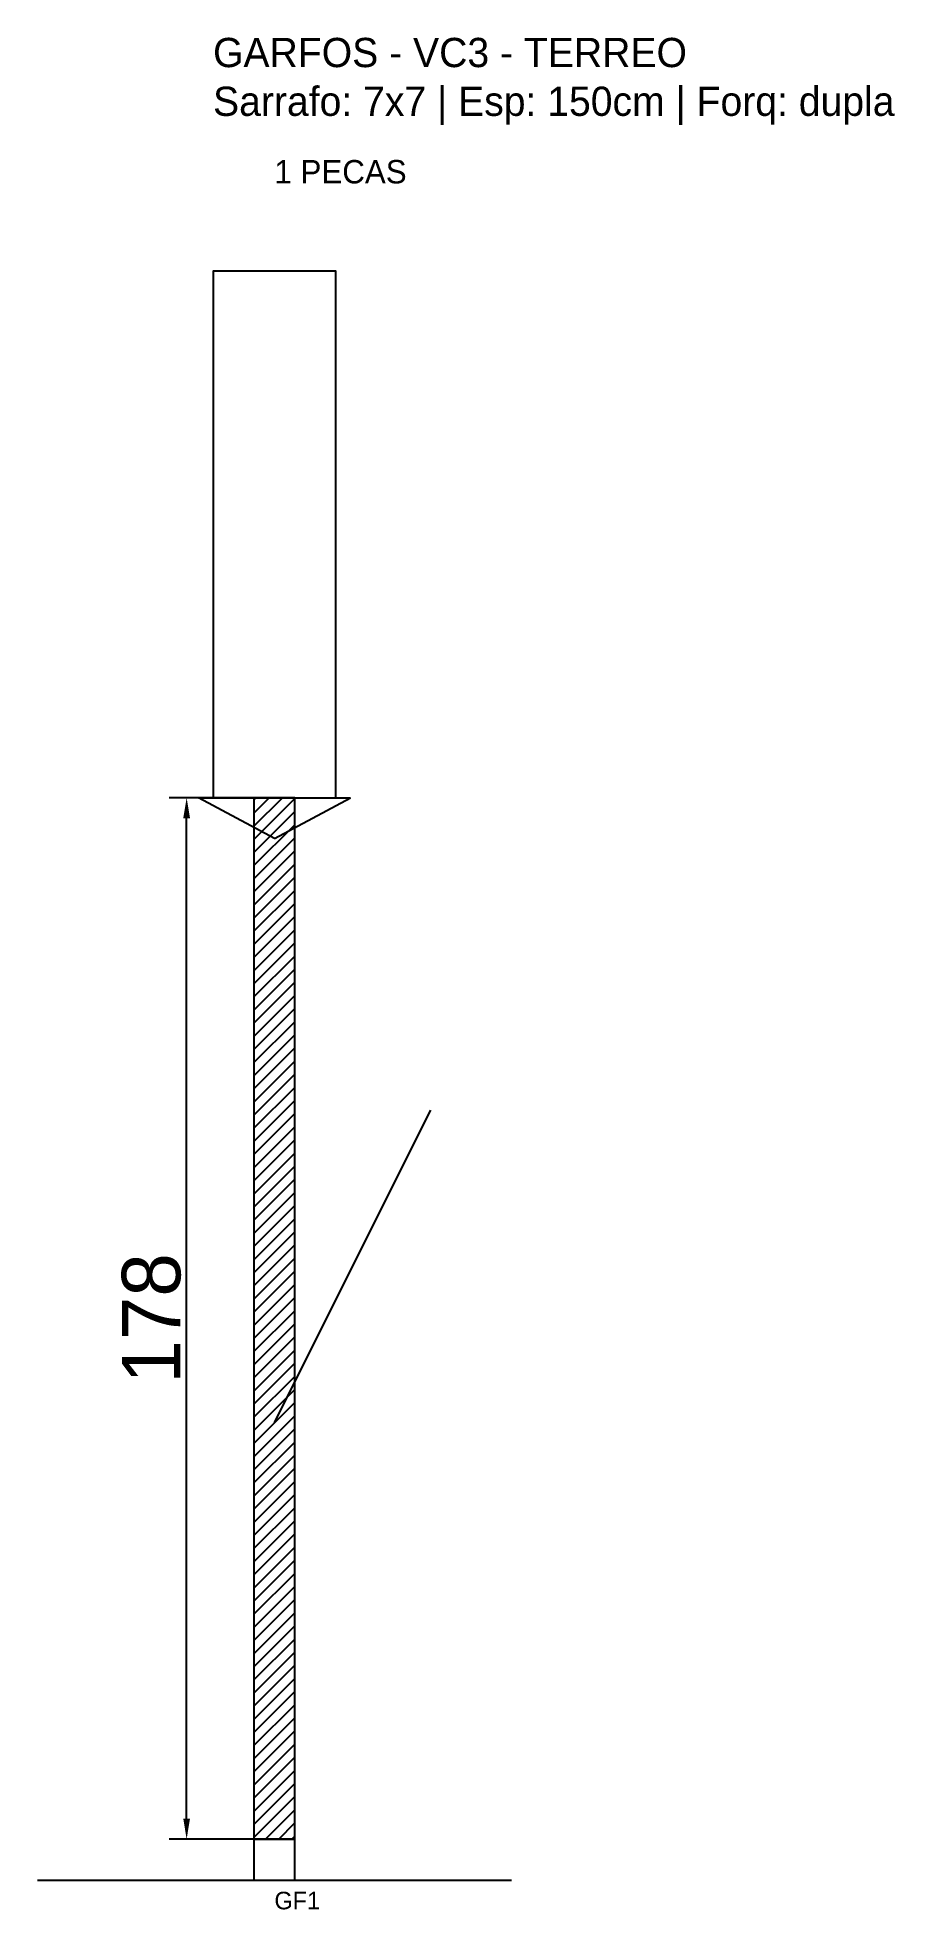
# Model space of a CAD drawing. Header units: metres. Extents: x -30 to 116, y -12 to 308.
import ezdxf

# ---------------------------------------------------------------- set-up
doc = ezdxf.new("R2010")
doc.units = ezdxf.units.M
for name, color, linetype in [('BARRA_ANCORAGEM', 1, 'Continuous'), ('COTA', 241, 'Continuous'), ('GARFOS OK', 3, 'Continuous'), ('NOME DA VIGA', 6, 'Continuous'), ('SARR_7x7', 40, 'Continuous'), ('VIGAS', 3, 'Continuous')]:
    doc.layers.add(name, color=color, linetype=linetype)
doc.dimstyles.new('EZ DXF', dxfattribs={"dimtxt": 10, "dimasz": 3.5, "dimexe": 3, "dimexo": 1.5, "dimgap": 1, "dimtad": 1, "dimdec": 1, "dimdsep": 46, "dimcen": 2.5, "dimazin": 3, "dimtfac": 1, "dimtmove": 0, "dimatfit": 3})

msp = doc.modelspace()

# ---------------------------------------------------------------- hatches: boundary and pattern name
at = {"layer": 'COTA'}
h = msp.add_hatch(dxfattribs=at)
h.set_pattern_fill('ANSI31', scale=0.5)
h.paths.add_polyline_path([(6.990688, 0), (13.990688, 0), (13.990688, 178), (6.990688, 178)])

# ---------------------------------------------------------------- linework, layer by layer
at = {"layer": 'BARRA_ANCORAGEM'}
msp.add_line((10.490688, 71.2), (37.190688, 124.6), dxfattribs=at)
at = {"layer": 'GARFOS OK'}
for p, q in [((10.490688, 171), (-2.509312, 178)), ((-2.509312, 178), (23.490688, 178)), ((10.490688, 171), (23.490688, 178))]:
    msp.add_line(p, q, dxfattribs=at)
at = {"layer": 'GARFOS OK', "linetype": 'CONTINUOUS'}
msp.add_line((-30, -7), (50.981376, -7), dxfattribs=at)
at = {"layer": 'GARFOS OK'}
msp.add_lwpolyline([(6.990688, 0), (13.990688, 0), (13.990688, 178), (6.990688, 178), (6.990688, 0)], dxfattribs=at)
at = {"layer": 'SARR_7x7'}
msp.add_lwpolyline([(6.990688, -7), (13.990688, -7), (13.990688, 0), (6.990688, 0), (6.990688, -7)], dxfattribs=at)
at = {"layer": 'VIGAS'}
msp.add_lwpolyline([(0, 178), (20.981376, 178), (20.981376, 268), (0, 268), (0, 178)], dxfattribs=at)

# ---------------------------------------------------------------- texts
at = {"layer": 'NOME DA VIGA'}
for s, height, p in [('1 PECAS', 4, (10.490688, 283)), ('GF1', 3, (10.490688, -12))]:
    msp.add_text(s, height=height, dxfattribs=at).set_placement(p)
at = {"layer": 'NOME DA VIGA', "insert": (0, 293), "char_height": 5, "attachment_point": 7}
msp.add_mtext('GARFOS - VC3 - TERREO\\PSarrafo: 7x7 | Esp: 150cm | Forq: dupla', dxfattribs=at)

# ---------------------------------------------------------------- dimensions: what is measured, and where the dimension line sits
at = {"layer": 'COTA'}
msp.add_linear_dim(base=(-4.509312, 0), p1=(10.490688, 0), p2=(10.490688, 178), angle=90, dimstyle='EZ DXF', dxfattribs=at).render()

doc.saveas('drawing.dxf')
